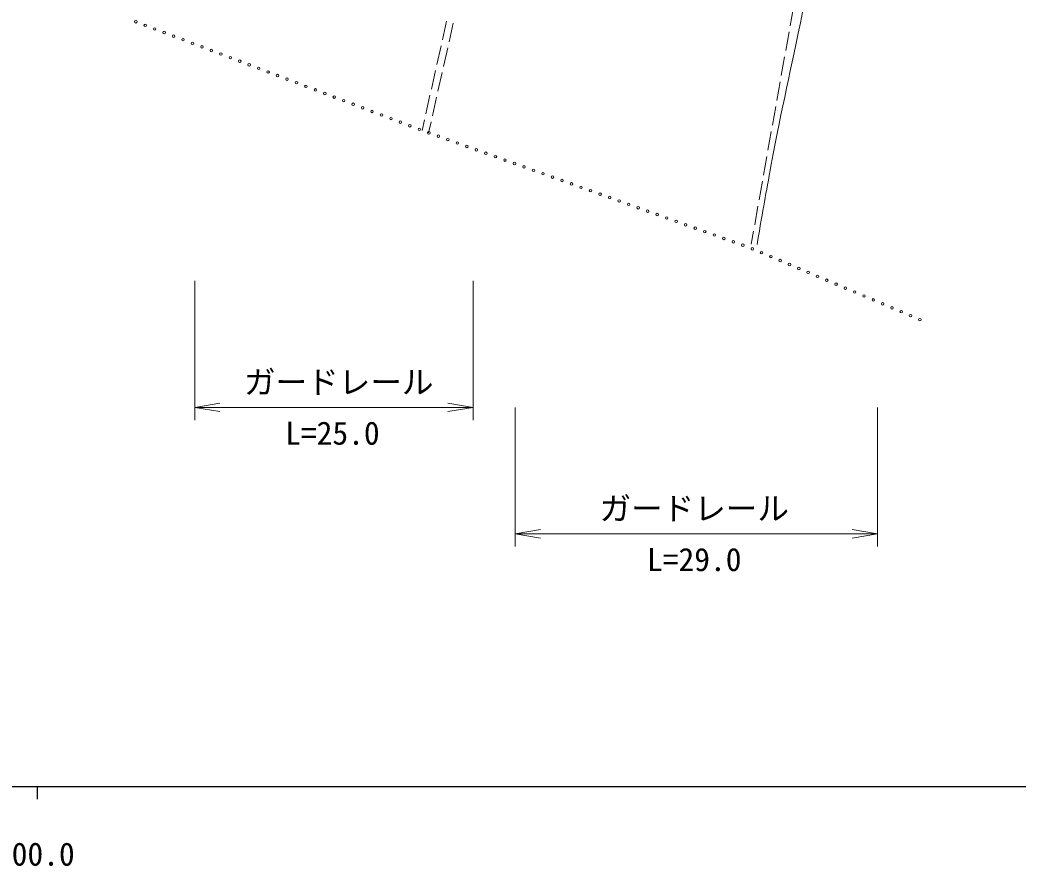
# Model space of a CAD drawing. Units: millimetres, scale not verified. Extents: x 40000 to 680000, y 20000 to 380000.
# Drawn here: x 266628 to 345630, y 198715 to 265651 of the extents above; entities that cross this region are included whole.
import ezdxf
from ezdxf.enums import TextEntityAlignment as Align

# ---------------------------------------------------------------- set-up
doc = ezdxf.new("R2010")
doc.units = ezdxf.units.MM
doc.header["$LTSCALE"] = 1000
for name, color, linetype, lineweight in [('M-STR-HTXT', 7, 'Continuous', 13), ('M-TTL-BAND', 7, 'Continuous', 25), ('M-WORK', 1, 'Continuous', 13)]:
    doc.layers.add(name, color=color, linetype=linetype, lineweight=lineweight)
doc.styles.add('ＭＳ ゴシック', font='')
doc.styles.get('ＭＳ ゴシック').set_extended_font_data('MS Gothic')

# ---------------------------------------------------------------- blocks, each defined once
blk = doc.blocks.new('open_arrow')
at = {"color": 0, "linetype": 'Continuous', "lineweight": -2}
blk.add_lwpolyline([(7.5, 1.25), (0, 0), (7.5, -1.25)], dxfattribs=at)

msp = doc.modelspace()

# ---------------------------------------------------------------- linework, layer by layer
at = {"layer": 'M-STR-HTXT'}
for p, q in [((280458, 245000), (280458, 234000)), ((302500, 245000), (302500, 234000)), ((280458, 235000), (302500, 235000)), ((305825, 235000), (305825, 224000)), ((334500, 235000), (334500, 224000)), ((305825, 225000), (334500, 225000))]:
    msp.add_line(p, q, dxfattribs=at)
at = {"layer": 'M-TTL-BAND'}
for p, q in [((40000, 205000), (579000, 205000)), ((268000, 205000), (268000, 204000))]:
    msp.add_line(p, q, dxfattribs=at)
at = {"layer": 'M-WORK'}
for p, q in [((327854, 266673), (327591, 265196)), ((300395, 265545), (300067, 264081)), ((300597, 263927), (300928, 265391)), ((327503, 264704), (327240, 263228)), ((299958, 263593), (299630, 262130)), ((300157, 261977), (300487, 263440)), ((327152, 262735), (326889, 261259)), ((299520, 261642), (299192, 260178)), ((299717, 260026), (300047, 261489)), ((326801, 260766), (326538, 259290)), ((299083, 259690), (298755, 258227)), ((299276, 258075), (299607, 259538)), ((326450, 258797), (326187, 257321)), ((298646, 257739), (298461, 256912)), ((298973, 256729), (299166, 257587)), ((326099, 256828), (325836, 255352)), ((325748, 254859), (325485, 253383)), ((325397, 252890), (325134, 251414)), ((325046, 250921), (324783, 249445)), ((324695, 248953), (324509, 247907))]:
    msp.add_line(p, q, dxfattribs=at)
for centre in [(275797, 265509), (276545, 265225), (277293, 264941), (278041, 264658), (278789, 264374), (279537, 264090), (280285, 263807), (281033, 263523), (281781, 263239), (282529, 262955), (283277, 262672), (284025, 262388), (284773, 262104), (285521, 261821), (286269, 261537), (287017, 261253), (287765, 260969), (288513, 260686), (289261, 260402), (290009, 260118), (290757, 259834), (291505, 259551), (292253, 259267), (293001, 258983), (293749, 258700), (294497, 258416), (295245, 258132), (295993, 257848), (296741, 257565), (297489, 257281), (298237, 256997), (298989, 256724), (299742, 256454), (300495, 256185), (301248, 255915), (302002, 255646), (302755, 255376), (303508, 255106), (304261, 254837), (305015, 254567), (305768, 254298), (306521, 254028), (307274, 253759), (308027, 253489), (308781, 253220), (309534, 252950), (310287, 252681), (311040, 252411), (311794, 252142), (312547, 251872), (313300, 251603), (314053, 251333), (314807, 251064), (315560, 250794), (316313, 250525), (317066, 250255), (317820, 249986), (318573, 249716), (319326, 249447), (320079, 249177), (320833, 248908), (321586, 248638), (322339, 248369), (323092, 248099), (323845, 247830), (324594, 247548), (325331, 247237), (326068, 246925), (326805, 246614), (327542, 246303), (328279, 245992), (329016, 245680), (329753, 245369), (330490, 245058), (331227, 244747), (331964, 244436), (332701, 244124), (333438, 243813), (334175, 243502), (334912, 243191), (335649, 242879), (336385, 242568), (337122, 242257), (337859, 241946)]:
    msp.add_circle(centre, 100, dxfattribs=at)
msp.add_open_spline([(324975, 247892), (325490, 250948), (325638, 251743), (326094, 254206), (326970, 258937), (327623, 261556), (328572, 266274), (329610, 271436), (329924, 273067), (331169, 279501)], degree=3, knots=[0, 0, 0, 0, 1, 1, 1, 2, 2, 2, 3, 3, 3, 3], dxfattribs=at)

# ---------------------------------------------------------------- block references
at = {"layer": 'M-STR-HTXT', "xscale": 267, "yscale": 267}
for p in [(280458, 235000), (305825, 225000)]:
    msp.add_blockref('open_arrow', p, dxfattribs=at)
at = {"layer": 'M-STR-HTXT', "xscale": 267, "yscale": 267, "rotation": 180}
for p in [(302500, 235000), (334500, 225000)]:
    msp.add_blockref('open_arrow', p, dxfattribs=at)

# ---------------------------------------------------------------- texts
at = {"layer": 'M-STR-HTXT', "style": 'ＭＳ ゴシック'}
for p in [(291859, 237000), (320000, 227000)]:
    msp.add_text('ガードレール', height=1833, dxfattribs=at).set_placement(p, align=Align.MIDDLE_CENTER)
for s, p in [('L=25.0', (291359, 231500)), ('L=29.0', (320000, 221500))]:
    msp.add_text(s, height=1833, dxfattribs=at).set_placement(p, align=Align.BOTTOM_CENTER)
at = {"layer": 'M-TTL-BAND', "style": 'ＭＳ ゴシック'}
msp.add_text('200.0', height=1833, dxfattribs=at).set_placement((267844, 198195), align=Align.BOTTOM_CENTER)

doc.saveas('drawing.dxf')
